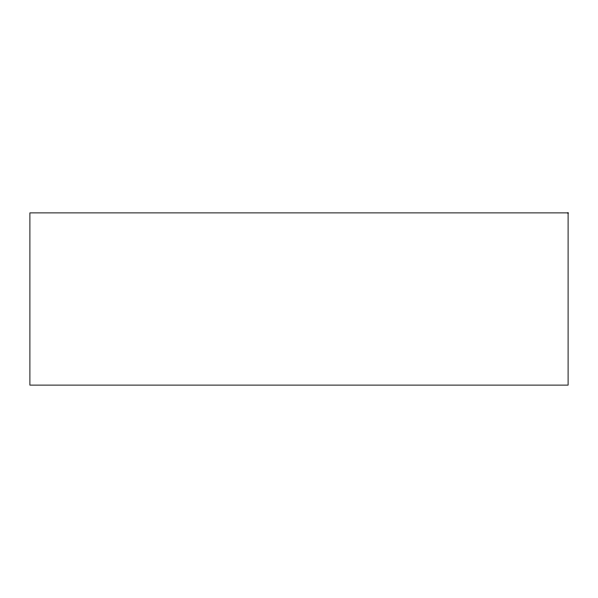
<?xml version="1.0" encoding="UTF-8"?>
<svg xmlns="http://www.w3.org/2000/svg" width="598" height="598" viewBox="0 0 598 598"><rect width="100%" height="100%" fill="white"/><g stroke="black" fill="none" stroke-linecap="round" stroke-linejoin="round"><path stroke-width="0.9" d="M568.1 212.888L29.9 212.888L29.9 385.112L568.1 385.112L568.1 212.888"/></g></svg>
